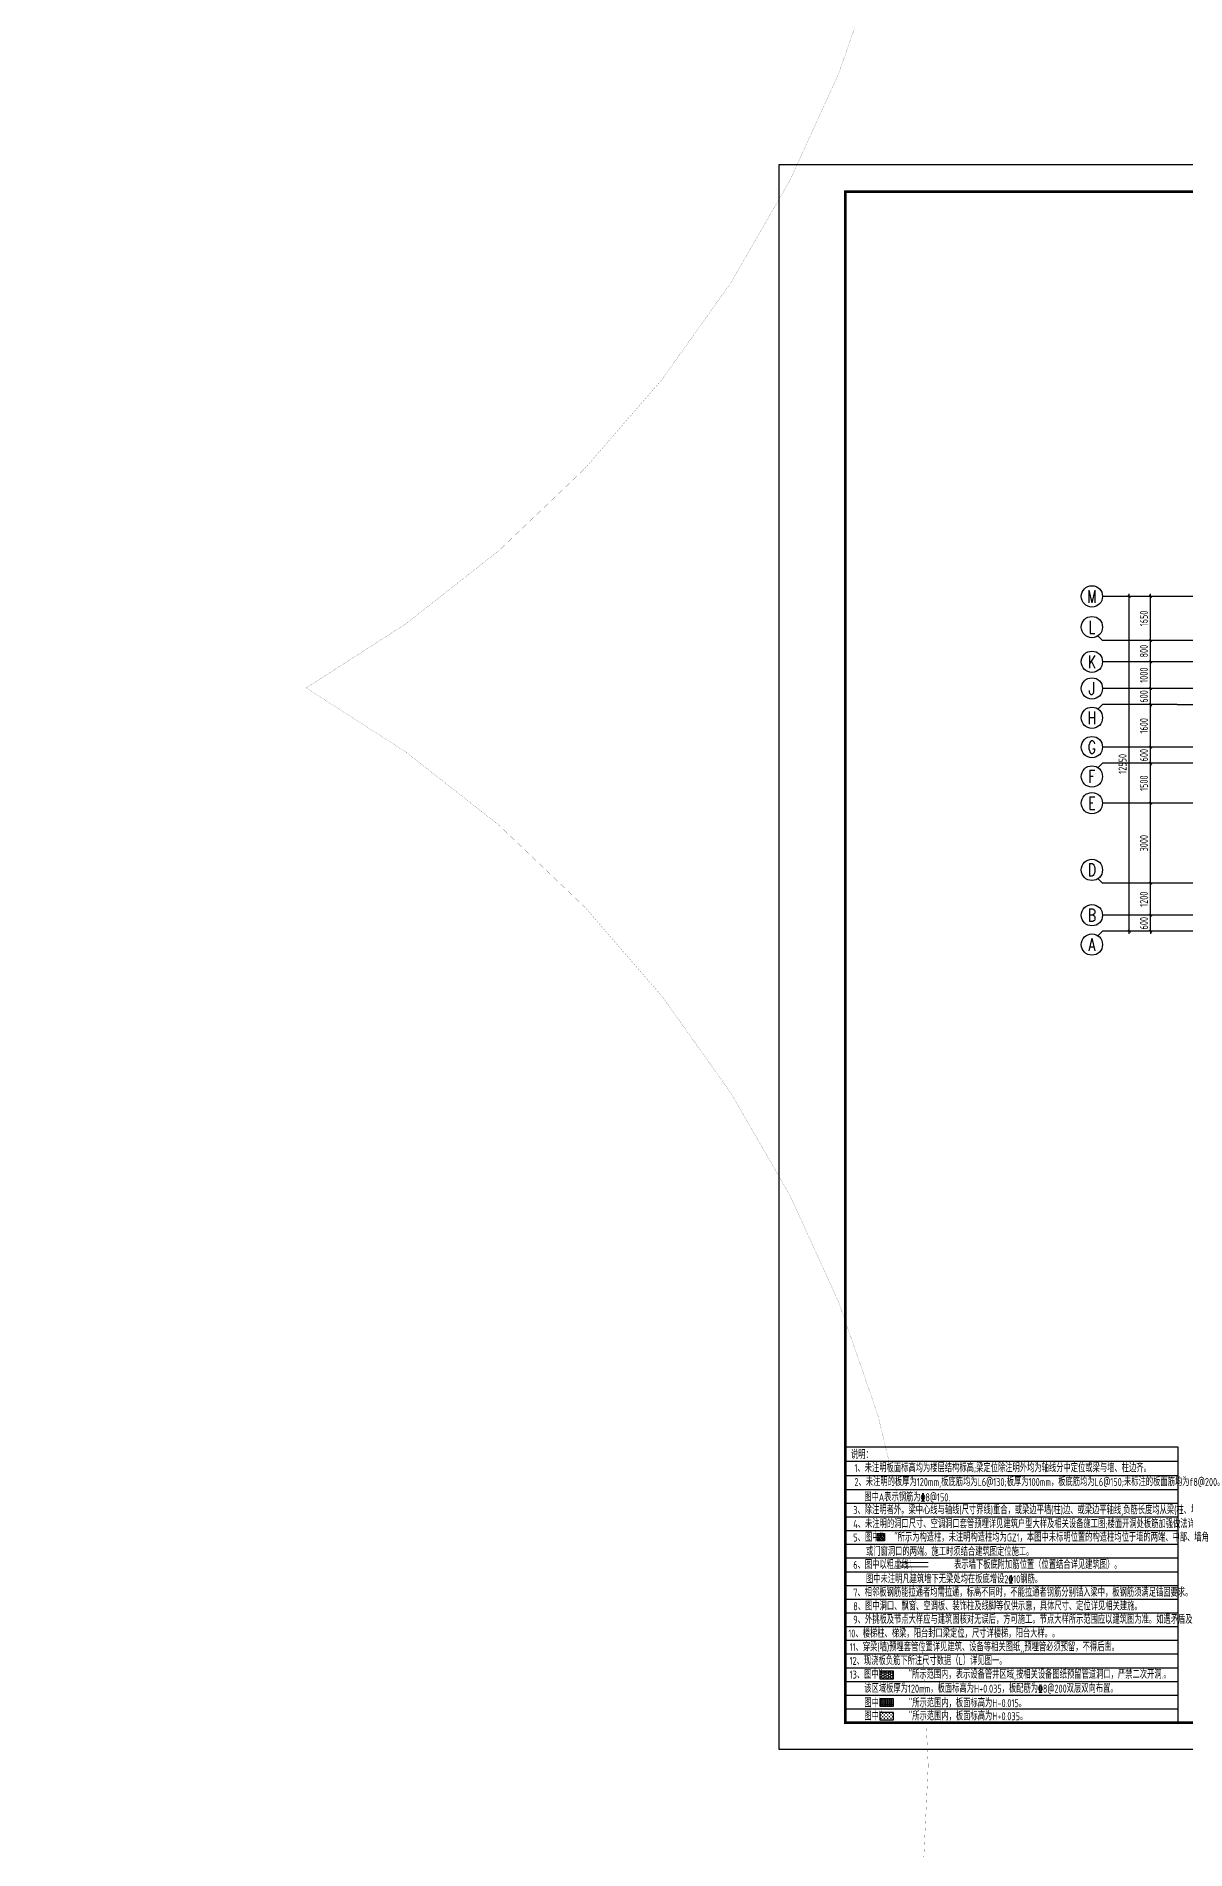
# Model space of a CAD drawing. Extents: x -1712635 to -854203, y -534641 to -21985.
# Drawn here: x -1291457 to -1248353, y -331284 to -263296 of the extents above; entities that cross this region are included whole.
import ezdxf
from ezdxf.enums import TextEntityAlignment as Align

# ---------------------------------------------------------------- set-up
doc = ezdxf.new("R2010")
doc.units = 0
doc.header["$LTSCALE"] = 1000
doc.linetypes.add('DASH', pattern=[0.35, 0.25, -0.1])
doc.linetypes.add('DOTE', pattern=[2.42, 2, -0.2, 0.02, -0.2])
doc.layers.get('0').update_dxf_attribs({"linetype": 'CONTINUOUS'})
doc.layers.get('Defpoints').update_dxf_attribs({"linetype": 'CONTINUOUS'})
for name, color, linetype in [('-TK', 7, 'CONTINUOUS'), ('A-AXIS', 1, 'CONTINUOUS'), ('A-DOTE', 10, 'DOTE'), ('AXIS_NUM', 7, 'CONTINUOUS'), ('S-B板填充', 251, 'CONTINUOUS'), ('S-X详图填充', 252, 'CONTINUOUS'), ('S-Y一般标注', 3, 'CONTINUOUS'), ('S-文字', 7, 'CONTINUOUS'), ('S-板正筋', 2, 'CONTINUOUS'), ('S-构造柱', 212, 'CONTINUOUS'), ('S-表格线', 54, 'CONTINUOUS'), ('S-降板填充', 75, 'CONTINUOUS')]:
    doc.layers.add(name, color=color, linetype=linetype)
doc.styles.add('TSSD_Axis', font='complex.shx', dxfattribs={"width": 0.7, "bigfont": 'hztxt.shx'})
doc.styles.add('TSSD_DIMENSION', font='Tssdeng.shx', dxfattribs={"width": 0.7, "bigfont": 'tssdchn.shx'})
doc.styles.add('TSSD_REIN', font='tssdeng.shx', dxfattribs={"width": 0.7, "height": 300, "bigfont": 'tssdchn.shx'})
doc.dimstyles.new('TSSD_100_100', dxfattribs={"dimtxt": 300, "dimasz": 100, "dimexe": 100, "dimexo": 250, "dimgap": 100, "dimtad": 1, "dimdec": 0, "dimzin": 0, "dimdsep": 46, "dimtxsty": 'TSSD_DIMENSION', "dimblk": 'ARCHTICK', "dimcen": 0, "dimdle": 100, "dimclrt": 7, "dimadec": 0, "dimazin": 0, "dimtfac": 1, "dimtdec": 0, "dimtix": 1, "dimtmove": 2, "dimatfit": 3, "dimldrblk": 'ARCHTICK', "dimfxl": 0, "dimtolj": 1, "dimtzin": 0, "dimarcsym": 0})

# ---------------------------------------------------------------- blocks, each defined once
blk = doc.blocks.new('ts_axno')
at = {"color": 0, "linetype": 'ByBlock', "lineweight": -2}
blk.add_circle((0, 0), 0.5, dxfattribs=at)
at = {"color": 0, "linetype": 'ByBlock', "lineweight": -2, "style": 'TSSD_Axis', "width": 0.7}
blk.add_attdef('A', text='', height=0.6, dxfattribs=at).set_placement((0, 0), align=Align.MIDDLE_CENTER)
blk = doc.blocks.new('_ArchTick')
at = {"color": 0, "const_width": 0.35}
blk.add_lwpolyline([(-0.5, -0.5), (0.5, 0.5)], dxfattribs=at)
blk = doc.blocks.new('*D140')
at = {"layer": 'Defpoints', "color": 0}
for p in [(2600, 5200), (3600, 5200), (3600, 4600)]:
    blk.add_point(p, dxfattribs=at)
at = {"layer": 'S-Y一般标注', "color": 0, "lineweight": -2}
for p, q in [((3350, 5200), (2500, 5200)), ((2600, 5200), (2600, 5300)), ((2600, 4600), (2600, 5200)), ((3350, 4600), (2500, 4600)), ((2600, 4600), (2600, 4500))]:
    blk.add_line(p, q, dxfattribs=at)
at = {"layer": 'S-Y一般标注', "color": 0, "lineweight": -2, "xscale": 100, "yscale": 100, "zscale": 100}
for p, rotation in [((2600, 5200), 270), ((2600, 4600), 90)]:
    blk.add_blockref('_ArchTick', p, dxfattribs=dict(at, rotation=rotation))
at = {"layer": 'S-Y一般标注', "color": 7, "insert": (2350, 4900), "char_height": 300, "attachment_point": 5, "rotation": 90, "style": 'TSSD_DIMENSION'}
blk.add_mtext('\\A1;600', dxfattribs=at)
blk = doc.blocks.new('*D141')
at = {"layer": 'Defpoints', "color": 0}
for p in [(2600, 10900), (3600, 10900), (3600, 9400)]:
    blk.add_point(p, dxfattribs=at)
at = {"layer": 'S-Y一般标注', "color": 0, "lineweight": -2}
for p, q in [((3350, 10900), (2500, 10900)), ((2600, 9300), (2600, 11000)), ((3350, 9400), (2500, 9400))]:
    blk.add_line(p, q, dxfattribs=at)
at = {"layer": 'S-Y一般标注', "color": 0, "lineweight": -2, "xscale": 100, "yscale": 100, "zscale": 100}
for p, rotation in [((2600, 10900), 90), ((2600, 9400), 270)]:
    blk.add_blockref('_ArchTick', p, dxfattribs=dict(at, rotation=rotation))
at = {"layer": 'S-Y一般标注', "color": 7, "insert": (2350, 10150), "char_height": 300, "attachment_point": 5, "rotation": 90, "style": 'TSSD_DIMENSION'}
blk.add_mtext('\\A1;1500', dxfattribs=at)
blk = doc.blocks.new('*D142')
at = {"layer": 'Defpoints', "color": 0}
for p in [(2600, 11500), (3600, 11500), (3600, 10900)]:
    blk.add_point(p, dxfattribs=at)
at = {"layer": 'S-Y一般标注', "color": 0, "lineweight": -2}
for p, q in [((2600, 11500), (2600, 11600)), ((3350, 11500), (2500, 11500)), ((3350, 10900), (2500, 10900)), ((2600, 10900), (2600, 11500)), ((2600, 10900), (2600, 10800))]:
    blk.add_line(p, q, dxfattribs=at)
at = {"layer": 'S-Y一般标注', "color": 0, "lineweight": -2, "xscale": 100, "yscale": 100, "zscale": 100}
for p, rotation in [((2600, 11500), 270), ((2600, 10900), 90)]:
    blk.add_blockref('_ArchTick', p, dxfattribs=dict(at, rotation=rotation))
at = {"layer": 'S-Y一般标注', "color": 7, "insert": (2350, 11200), "char_height": 300, "attachment_point": 5, "rotation": 90, "style": 'TSSD_DIMENSION'}
blk.add_mtext('\\A1;600', dxfattribs=at)
blk = doc.blocks.new('*D143')
at = {"layer": 'Defpoints', "color": 0}
for p in [(2600, 13100), (3600, 13100), (3600, 11500)]:
    blk.add_point(p, dxfattribs=at)
at = {"layer": 'S-Y一般标注', "color": 0, "lineweight": -2}
for p, q in [((3350, 13100), (2500, 13100)), ((2600, 11400), (2600, 13200)), ((3350, 11500), (2500, 11500))]:
    blk.add_line(p, q, dxfattribs=at)
at = {"layer": 'S-Y一般标注', "color": 0, "lineweight": -2, "xscale": 100, "yscale": 100, "zscale": 100}
for p, rotation in [((2600, 13100), 90), ((2600, 11500), 270)]:
    blk.add_blockref('_ArchTick', p, dxfattribs=dict(at, rotation=rotation))
at = {"layer": 'S-Y一般标注', "color": 7, "insert": (2350, 12300), "char_height": 300, "attachment_point": 5, "rotation": 90, "style": 'TSSD_DIMENSION'}
blk.add_mtext('\\A1;1600', dxfattribs=at)
blk = doc.blocks.new('*D144')
at = {"layer": 'Defpoints', "color": 0}
for p in [(2600, 13700), (3600, 13700), (3600, 13100)]:
    blk.add_point(p, dxfattribs=at)
at = {"layer": 'S-Y一般标注', "color": 0, "lineweight": -2}
for p, q in [((3350, 13700), (2500, 13700)), ((2600, 13700), (2600, 13800)), ((2600, 13100), (2600, 13700)), ((3350, 13100), (2500, 13100)), ((2600, 13100), (2600, 13000))]:
    blk.add_line(p, q, dxfattribs=at)
at = {"layer": 'S-Y一般标注', "color": 0, "lineweight": -2, "xscale": 100, "yscale": 100, "zscale": 100}
for p, rotation in [((2600, 13700), 270), ((2600, 13100), 90)]:
    blk.add_blockref('_ArchTick', p, dxfattribs=dict(at, rotation=rotation))
at = {"layer": 'S-Y一般标注', "color": 7, "insert": (2350, 13400), "char_height": 300, "attachment_point": 5, "rotation": 90, "style": 'TSSD_DIMENSION'}
blk.add_mtext('\\A1;600', dxfattribs=at)
blk = doc.blocks.new('*D145')
at = {"layer": 'Defpoints', "color": 0}
for p in [(2600, 14700), (3600, 14700), (3600, 13700)]:
    blk.add_point(p, dxfattribs=at)
at = {"layer": 'S-Y一般标注', "color": 0, "lineweight": -2}
for p, q in [((3350, 14700), (2500, 14700)), ((2600, 13600), (2600, 14800)), ((3350, 13700), (2500, 13700))]:
    blk.add_line(p, q, dxfattribs=at)
at = {"layer": 'S-Y一般标注', "color": 0, "lineweight": -2, "xscale": 100, "yscale": 100, "zscale": 100}
for p, rotation in [((2600, 14700), 90), ((2600, 13700), 270)]:
    blk.add_blockref('_ArchTick', p, dxfattribs=dict(at, rotation=rotation))
at = {"layer": 'S-Y一般标注', "color": 7, "insert": (2350, 14200), "char_height": 300, "attachment_point": 5, "rotation": 90, "style": 'TSSD_DIMENSION'}
blk.add_mtext('\\A1;1000', dxfattribs=at)
blk = doc.blocks.new('*D146')
at = {"layer": 'Defpoints', "color": 0}
for p in [(1800, 17150), (3600, 17150), (3600, 4600)]:
    blk.add_point(p, dxfattribs=at)
at = {"layer": 'S-Y一般标注', "color": 0, "lineweight": -2}
for p, q in [((3350, 17150), (1700, 17150)), ((1800, 4500), (1800, 17250)), ((3350, 4600), (1700, 4600))]:
    blk.add_line(p, q, dxfattribs=at)
at = {"layer": 'S-Y一般标注', "color": 0, "lineweight": -2, "xscale": 100, "yscale": 100, "zscale": 100}
for p, rotation in [((1800, 17150), 90), ((1800, 4600), 270)]:
    blk.add_blockref('_ArchTick', p, dxfattribs=dict(at, rotation=rotation))
at = {"layer": 'S-Y一般标注', "color": 7, "insert": (1550, 10875), "char_height": 300, "attachment_point": 5, "rotation": 90, "style": 'TSSD_DIMENSION'}
blk.add_mtext('\\A1;12550', dxfattribs=at)
blk = doc.blocks.new('*D147')
at = {"layer": 'Defpoints', "color": 0}
for p in [(2600, 15500), (3600, 15500), (3600, 14700)]:
    blk.add_point(p, dxfattribs=at)
at = {"layer": 'S-Y一般标注', "color": 0, "lineweight": -2}
for p, q in [((3350, 15500), (2500, 15500)), ((2600, 14600), (2600, 15600)), ((3350, 14700), (2500, 14700))]:
    blk.add_line(p, q, dxfattribs=at)
at = {"layer": 'S-Y一般标注', "color": 0, "lineweight": -2, "xscale": 100, "yscale": 100, "zscale": 100}
for p, rotation in [((2600, 15500), 90), ((2600, 14700), 270)]:
    blk.add_blockref('_ArchTick', p, dxfattribs=dict(at, rotation=rotation))
at = {"layer": 'S-Y一般标注', "color": 7, "insert": (2350, 15100), "char_height": 300, "attachment_point": 5, "rotation": 90, "style": 'TSSD_DIMENSION'}
blk.add_mtext('\\A1;800', dxfattribs=at)
blk = doc.blocks.new('*D148')
at = {"layer": 'Defpoints', "color": 0}
for p in [(2600, 6400), (3600, 6400), (3600, 5200)]:
    blk.add_point(p, dxfattribs=at)
at = {"layer": 'S-Y一般标注', "color": 0, "lineweight": -2}
for p, q in [((3350, 6400), (2500, 6400)), ((2600, 5100), (2600, 6500)), ((3350, 5200), (2500, 5200))]:
    blk.add_line(p, q, dxfattribs=at)
at = {"layer": 'S-Y一般标注', "color": 0, "lineweight": -2, "xscale": 100, "yscale": 100, "zscale": 100}
for p, rotation in [((2600, 6400), 90), ((2600, 5200), 270)]:
    blk.add_blockref('_ArchTick', p, dxfattribs=dict(at, rotation=rotation))
at = {"layer": 'S-Y一般标注', "color": 7, "insert": (2350, 5800), "char_height": 300, "attachment_point": 5, "rotation": 90, "style": 'TSSD_DIMENSION'}
blk.add_mtext('\\A1;1200', dxfattribs=at)
blk = doc.blocks.new('*D149')
at = {"layer": 'Defpoints', "color": 0}
for p in [(2600, 9400), (3600, 9400), (3600, 6400)]:
    blk.add_point(p, dxfattribs=at)
at = {"layer": 'S-Y一般标注', "color": 0, "lineweight": -2}
for p, q in [((3350, 9400), (2500, 9400)), ((2600, 6300), (2600, 9500)), ((3350, 6400), (2500, 6400))]:
    blk.add_line(p, q, dxfattribs=at)
at = {"layer": 'S-Y一般标注', "color": 0, "lineweight": -2, "xscale": 100, "yscale": 100, "zscale": 100}
for p, rotation in [((2600, 9400), 90), ((2600, 6400), 270)]:
    blk.add_blockref('_ArchTick', p, dxfattribs=dict(at, rotation=rotation))
at = {"layer": 'S-Y一般标注', "color": 7, "insert": (2350, 7900), "char_height": 300, "attachment_point": 5, "rotation": 90, "style": 'TSSD_DIMENSION'}
blk.add_mtext('\\A1;3000', dxfattribs=at)
blk = doc.blocks.new('*D178')
at = {"layer": 'Defpoints', "color": 0}
for p in [(2600, 17150), (3600, 17150), (3600, 15500)]:
    blk.add_point(p, dxfattribs=at)
at = {"layer": 'S-Y一般标注', "color": 0, "lineweight": -2}
for p, q in [((3350, 17150), (2500, 17150)), ((2600, 15400), (2600, 17250)), ((3350, 15500), (2500, 15500))]:
    blk.add_line(p, q, dxfattribs=at)
at = {"layer": 'S-Y一般标注', "color": 0, "lineweight": -2, "xscale": 100, "yscale": 100, "zscale": 100}
for p, rotation in [((2600, 17150), 90), ((2600, 15500), 270)]:
    blk.add_blockref('_ArchTick', p, dxfattribs=dict(at, rotation=rotation))
at = {"layer": 'S-Y一般标注', "color": 7, "insert": (2350, 16325), "char_height": 300, "attachment_point": 5, "rotation": 90, "style": 'TSSD_DIMENSION'}
blk.add_mtext('\\A1;1650', dxfattribs=at)
blk = doc.blocks.new('A1')
blk.add_lwpolyline([(0, 59400), (0, 0), (84100, 0), (84100, 59400)], close=True)
at = {"const_width": 100}
blk.add_lwpolyline([(2500, 58400), (2500, 1000), (83100, 1000), (83100, 58400)], close=True, dxfattribs=at)
blk = doc.blocks.new('20210726.16395156')
at = {"layer": 'A-AXIS'}
for p, q in [((3600, 17150), (800, 17150)), ((800, 15500), (628.4, 15671.7)), ((3600, 15500), (800, 15500)), ((3600, 14700), (800, 14700)), ((3600, 13700), (800, 13700)), ((800, 13100.3), (628.4, 12928.7)), ((3600, 13100.3), (800, 13100.3)), ((800, 10900), (628.4, 10728.4)), ((3600, 11500), (800, 11500)), ((3600, 10900), (800, 10900)), ((3600, 9400), (800, 9400)), ((800, 6400), (628.4, 6571.7)), ((3600, 6400), (800, 6400)), ((3600, 5200), (800, 5200)), ((800, 4600), (628.4, 4428.4)), ((3600, 4600), (800, 4600))]:
    blk.add_line(p, q, dxfattribs=at)
at = {"layer": 'A-DOTE'}
for p, q in [((55600, 17150), (3600, 17150)), ((55600, 15500), (3600, 15500)), ((55600, 14700), (3600, 14700)), ((55600, 13700), (3600, 13700)), ((3600, 13100.3), (55600, 13100.3)), ((55600, 11500), (3600, 11500)), ((55600, 10900), (3600, 10900)), ((55600, 9400), (3600, 9400)), ((55600, 6400), (3600, 6400)), ((55600, 5200), (3600, 5200)), ((55600, 4600), (3600, 4600))]:
    blk.add_line(p, q, dxfattribs=at)
at = {"layer": 'A-AXIS'}
ref = blk.add_blockref('ts_axno', (400, 17150), dxfattribs=dict(at, xscale=800, yscale=800, zscale=800))
ref.add_attrib('G', 'M', dxfattribs={"layer": 'AXIS_NUM', "height": 480, "style": 'TSSD_Axis', "width": 0.7}).set_placement((400, 17150), align=Align.MIDDLE_CENTER)
ref = blk.add_blockref('ts_axno', (400, 16000), dxfattribs=dict(at, xscale=800, yscale=800, zscale=800))
ref.add_attrib('G', 'L', dxfattribs={"layer": 'AXIS_NUM', "height": 480, "style": 'TSSD_Axis', "width": 0.7}).set_placement((400, 16000), align=Align.MIDDLE_CENTER)
ref = blk.add_blockref('ts_axno', (400, 14700), dxfattribs=dict(at, xscale=800, yscale=800, zscale=800))
ref.add_attrib('G', 'K', dxfattribs={"layer": 'AXIS_NUM', "height": 480, "style": 'TSSD_Axis', "width": 0.7}).set_placement((400, 14700), align=Align.MIDDLE_CENTER)
ref = blk.add_blockref('ts_axno', (400, 13700), dxfattribs=dict(at, xscale=800, yscale=800, zscale=800))
ref.add_attrib('G', 'J', dxfattribs={"layer": 'AXIS_NUM', "height": 480, "style": 'TSSD_Axis', "width": 0.7}).set_placement((400, 13700), align=Align.MIDDLE_CENTER)
ref = blk.add_blockref('ts_axno', (400, 12600.3), dxfattribs=dict(at, xscale=800, yscale=800, zscale=800))
ref.add_attrib('C', 'H', dxfattribs={"layer": 'AXIS_NUM', "height": 480, "style": 'TSSD_Axis', "width": 0.7}).set_placement((400, 12600.3), align=Align.MIDDLE_CENTER)
ref = blk.add_blockref('ts_axno', (400, 11500), dxfattribs=dict(at, xscale=800, yscale=800, zscale=800))
ref.add_attrib('D', 'G', dxfattribs={"layer": 'AXIS_NUM', "height": 480, "style": 'TSSD_Axis', "width": 0.7}).set_placement((400, 11500), align=Align.MIDDLE_CENTER)
ref = blk.add_blockref('ts_axno', (400, 10400), dxfattribs=dict(at, xscale=800, yscale=800, zscale=800))
ref.add_attrib('C', 'F', dxfattribs={"layer": 'AXIS_NUM', "height": 480, "style": 'TSSD_Axis', "width": 0.7}).set_placement((400, 10400), align=Align.MIDDLE_CENTER)
ref = blk.add_blockref('ts_axno', (400, 9400), dxfattribs=dict(at, xscale=800, yscale=800, zscale=800))
ref.add_attrib('B', 'E', dxfattribs={"layer": 'AXIS_NUM', "height": 480, "style": 'TSSD_Axis', "width": 0.7}).set_placement((400, 9400), align=Align.MIDDLE_CENTER)
ref = blk.add_blockref('ts_axno', (400, 6900), dxfattribs=dict(at, xscale=800, yscale=800, zscale=800, rotation=180))
ref.add_attrib('C', 'D', dxfattribs={"layer": 'AXIS_NUM', "height": 480, "style": 'TSSD_Axis', "width": 0.7}).set_placement((400, 6900), align=Align.MIDDLE_CENTER)
ref = blk.add_blockref('ts_axno', (400, 5200), dxfattribs=dict(at, xscale=800, yscale=800, zscale=800))
ref.add_attrib('A', 'B', dxfattribs={"layer": 'AXIS_NUM', "height": 480, "style": 'TSSD_Axis', "width": 0.7}).set_placement((400, 5200), align=Align.MIDDLE_CENTER)
ref = blk.add_blockref('ts_axno', (400, 4100), dxfattribs=dict(at, xscale=800, yscale=800, zscale=800))
ref.add_attrib('F', 'A', dxfattribs={"layer": 'AXIS_NUM', "height": 480, "style": 'TSSD_Axis', "width": 0.7}).set_placement((400, 4100), align=Align.MIDDLE_CENTER)
at = {"layer": 'S-Y一般标注'}
for base, p1, p2, picture, middle in [((1800, 17150), (3600, 4600), (3600, 17150), '*D146', (1550, 10875)), ((2600, 17150), (3600, 15500), (3600, 17150), '*D178', (2350, 16325)), ((2600, 15500), (3600, 14700), (3600, 15500), '*D147', (2350, 15100)), ((2600, 14700), (3600, 13700), (3600, 14700), '*D145', (2350, 14200)), ((2600, 13700), (3600, 13100.3), (3600, 13700), '*D144', (2350, 13400.2)), ((2600, 13100.3), (3600, 11500), (3600, 13100.3), '*D143', (2350, 12300.2)), ((2600, 11500), (3600, 10900), (3600, 11500), '*D142', (2350, 11200)), ((2600, 10900), (3600, 9400), (3600, 10900), '*D141', (2350, 10150)), ((2600, 9400), (3600, 6400), (3600, 9400), '*D149', (2350, 7900)), ((2600, 6400), (3600, 5200), (3600, 6400), '*D148', (2350, 5800)), ((2600, 5200), (3600, 4600), (3600, 5200), '*D140', (2350, 4900))]:
    dim = blk.add_linear_dim(base=base, p1=p1, p2=p2, angle=90, dimstyle='TSSD_100_100', dxfattribs=at)
    dim.commit()
    dim.dimension.update_dxf_attribs({"geometry": picture, "text_midpoint": middle})

msp = doc.modelspace()

# ---------------------------------------------------------------- hatches: boundary and pattern name
at = {"layer": 'S-B板填充'}
h = msp.add_hatch(dxfattribs=at)
h.set_pattern_fill('ANGLE', color=252, scale=10, style=0)
h.set_pattern_definition([(0, (-1174516.26, -521491.3), (0, 69.85), [50.8, -19.05]), (90, (-1174516.26, -521491.3), (-69.85, 4e-15), [50.8, -19.05])])
h.paths.add_polyline_path([(-1259827.1, -325899.65), (-1259316, -325899.65), (-1259316, -325620.87), (-1259827.1, -325620.87)])
h = msp.add_hatch(dxfattribs=at)
h.set_pattern_fill('CROSS', color=252, scale=10, style=0)
h.set_pattern_definition([(0, (-1174516.257, -521491.303), (63.5, 63.5), [31.75, -95.25]), (90, (-1174500.38, -521507.18), (-63.5, 63.5), [31.75, -95.25])])
h.paths.add_polyline_path([(-1259827.1, -326413.94), (-1259316, -326413.94), (-1259316, -326135.16), (-1259827.1, -326135.16)])
at = {"layer": 'S-构造柱'}
h = msp.add_hatch(dxfattribs=at)
h.set_pattern_fill('ARMORED', color=256, scale=12.857143, style=0)
h.set_pattern_definition([(50, (-3113191.17, -451051.46), (92.2191663, -8.0681316), [9.642857, -106.0714286]), (355, (-3113191.17, -451051.46), (-17.839457, 96.710417), [7.7142857, -84.857143]), (100.4514, (-3113183.49, -451052.13), (74.3797776, 88.642227), [8.1951673, -90.146843]), (46.1842, (-3113191.17, -451025.74), (137.216706, -21.281016), [14.464286, -159.107143]), (96.6356, (-3113179.74, -451027.52), (120.170919, 125.243726), [12.292751, -135.220243]), (351.1842, (-3113191.17, -451025.74), (120.170822, 125.24382), [11.571429, -127.285714]), (21, (-3113178.314, -451032.17), (76.7451924, -51.765286), [9.642857, -106.0714286]), (326, (-3113178.31, -451032.17), (31.2834, 93.233577), [7.7142857, -84.857143]), (71.4514, (-3113171.92, -451036.49), (108.0286237, 41.4682067), [8.1951673, -90.146843]), (37.5, (-3113191.17, -451051.46), (1.56340997, 42.80063835), [0, -83.8285714, 0, -86.1428571, 0, -85.1785714]), (7.5, (-3113191.17, -451051.46), (33.8232262, 50.7100772), [0, -49.1142857, 0, -81.9, 0, -32.4642857]), (327.5, (-3113219.843, -451051.46), (68.6343132, -2.8999121), [0, -32.1428571, 0, -100.2857143, 0, -133.0714286]), (317.5, (-3113232.7, -451051.46), (74.981079, 12.8706406), [0, -41.7857143, 0, -66.6, 0, -94.5]), (45, (-3113191.17, -451051.46), (-45.4568645, 45.4568645), [])])
h.paths.add_polyline_path([(-1259922.59, -319428.93), (-1259648.3, -319428.93), (-1259648.3, -319703.21), (-1259922.59, -319703.21)])
at = {"layer": 'S-降板填充', "linetype": 'ByBlock'}
h = msp.add_hatch(dxfattribs=at)
h.set_pattern_fill('HONEY', color=8, scale=17.142857, style=0)
h.set_pattern_definition([(0, (-4072412.193, -392581.35), (81.6428571, 47.1365143), [54.4285714, -108.8571429]), (120, (-4072412.193, -392581.35), (-81.6428474, 47.1365312), [54.4285714, -108.8571429]), (60, (-4072412.193, -392581.35), (9.75e-06, 94.2730455), [-108.8571429, 54.4285714])])
h.paths.add_polyline_path([(-1259827.1, -324871.08), (-1259316, -324871.08), (-1259316, -324592.3), (-1259827.1, -324592.3)])

# ---------------------------------------------------------------- linework, layer by layer
at = {"layer": 'S-X详图填充', "color": 2, "const_width": 5}
msp.add_lwpolyline([(-1685356.54, -45313.6, -0.57735027), (-1604552.52, -45313.6, -0.57735027), (-1523748.51, -45313.6, -0.57735027), (-1442944.49, -45313.6, -0.57735027), (-1362140.48, -45313.6, -0.57735027), (-1281336.46, -45313.6, -0.57735027), (-1281336.46, -126117.61, -0.57735027), (-1281336.46, -206921.63, -0.57735027), (-1281336.46, -287725.64, -0.57735027), (-1281336.46, -368529.66, -0.57735027), (-1281336.46, -449333.67, -0.57735027), (-1362140.48, -449333.67, -0.57735027), (-1442944.49, -449333.67, -0.57735027), (-1523748.51, -449333.67, -0.57735027), (-1604552.52, -449333.67, -0.57735027), (-1685356.54, -449333.67, -0.57735027), (-1685356.54, -368529.66, -0.57735027), (-1685356.54, -287725.64, -0.57735027), (-1685356.54, -206921.63, -0.57735027), (-1685356.54, -126117.61, -0.57735027), (-1685356.54, -45313.6, -0.57735027), (-1685356.54, -45313.6, -0.57735027)], format="xyb", dxfattribs=at)
at = {"layer": 'S-板正筋', "linetype": 'DASH', "const_width": 42.86}
for points in [[(-1259071.04, -320517.2), (-1259071.04, -320517.2), (-1258000.53, -320517.18), (-1258000.53, -320517.18)], [(-1259071.04, -320675.26), (-1259071.04, -320675.26), (-1258000.53, -320675.24), (-1258000.53, -320675.24)]]:
    msp.add_lwpolyline(points, dxfattribs=at)
at = {"layer": 'S-构造柱'}
msp.add_lwpolyline([(-1259922.59, -319428.93), (-1259648.3, -319428.93), (-1259648.3, -319703.21), (-1259922.59, -319703.21), (-1259922.59, -319428.93)], dxfattribs=at)
at = {"layer": 'S-表格线'}
for p, q in [((-1261115.11, -326516.72), (-1261115.11, -316191.49)), ((-1248633.63, -316191.49), (-1261115.11, -316191.49)), ((-1248633.63, -316725.53), (-1261115.11, -316725.53)), ((-1261115.11, -325507.9), (-1261115.11, -316725.53)), ((-1248633.63, -326516.72), (-1248633.63, -316191.49)), ((-1261115.11, -317259.57), (-1248633.63, -317259.57)), ((-1261115.11, -317773.86), (-1248633.63, -317773.86)), ((-1261115.11, -318288.15), (-1248633.63, -318288.15)), ((-1261115.11, -318288.15), (-1248633.63, -318288.15)), ((-1261115.11, -318802.43), (-1248633.63, -318802.43)), ((-1261115.11, -319316.72), (-1248633.63, -319316.72)), ((-1261115.11, -319831), (-1248633.63, -319831)), ((-1261115.11, -320345.29), (-1248633.63, -320345.29)), ((-1261115.11, -320859.57), (-1248633.63, -320859.57)), ((-1261115.11, -321373.86), (-1248633.63, -321373.86)), ((-1261115.11, -321888.15), (-1248633.63, -321888.15)), ((-1261115.11, -322402.43), (-1248633.63, -322402.43)), ((-1261115.11, -322916.72), (-1248633.63, -322916.72)), ((-1261115.11, -323431), (-1248633.63, -323431)), ((-1261115.11, -323945.29), (-1248633.63, -323945.29)), ((-1261115.11, -324459.57), (-1248633.63, -324459.57)), ((-1261115.11, -324973.86), (-1248633.63, -324973.86)), ((-1261115.11, -325488.15), (-1248633.63, -325488.15)), ((-1261115.11, -326002.43), (-1248633.63, -326002.43)), ((-1261115.11, -326002.43), (-1248633.63, -326002.43)), ((-1261115.11, -326516.72), (-1248633.63, -326516.72))]:
    msp.add_line(p, q, dxfattribs=at)
at = {"layer": 'S-降板填充'}
for points in [[(-1259827.1, -324871.08), (-1259316, -324871.08), (-1259316, -324592.3), (-1259827.1, -324592.3)], [(-1259827.1, -325899.65), (-1259316, -325899.65), (-1259316, -325620.87), (-1259827.1, -325620.87)], [(-1259827.1, -326413.94), (-1259316, -326413.94), (-1259316, -326135.16), (-1259827.1, -326135.16)]]:
    msp.add_lwpolyline(points, close=True, dxfattribs=at)

# ---------------------------------------------------------------- block references
at = {"layer": '-TK'}
msp.add_blockref('A1', (-1263615.11, -327516.72), dxfattribs=at)
at = {"layer": 'A-DOTE'}
msp.add_blockref('20210726.16395156', (-1252272.82, -301447.48), dxfattribs=at)

# ---------------------------------------------------------------- texts
at = {"layer": 'S-文字', "style": 'TSSD_REIN', "width": 0.7}
for s, p in [('说明：', (-1260907.26, -316628.78)), ('1、未注明板面标高均为楼层结构标高;梁定位除注明外均为轴线分中定位或梁与墙、柱边齐。', (-1260776.87, -317125.03)), ('3、除注明者外，梁中心线与轴线(尺寸界线)重合，或梁边平墙(柱)边、或梁边平轴线,负筋长度均从梁(柱、墙)边起算。', (-1260820.06, -318702.25)), ('4、未注明的洞口尺寸、空调洞口套管预埋详见建筑户型大样及相关设备施工图;楼面开洞处板筋加强做法详见结构设计总说明。', (-1260820.06, -319222.25)), ('5、图中"   "所示为构造柱，未注明构造柱均为GZ1，本图中未标明位置的构造柱均位于墙的两端、中部、墙角', (-1260820.06, -319728.51)), ('或门窗洞口的两端。施工时须结合建筑图定位施工。', (-1260343.61, -320263.49)), ('6、图中以粗虚线            表示墙下板底附加筋位置（位置结合详见建筑图）。', (-1260820.06, -320753.1)), ('7、相邻板钢筋能拉通者均需拉通，标高不同时，不能拉通者钢筋分别锚入梁中，板钢筋须满足锚固要求。', (-1260820.06, -321792.39)), ('图中未注明凡建筑墙下无梁处均在板底增设2%%13210钢筋。', (-1260343.61, -321292.07)), ('8、图中洞口、飘窗、空调板、装饰柱及线脚等仅供示意，具体尺寸、定位详见相关建施。', (-1260820.06, -322306.68)), ('9、外挑板及节点大样应与建筑图核对无误后，方可施工。节点大样所示范围应以建筑图为准。如遇矛盾及时与设计单位联系解决。', (-1260820.06, -322809.14)), ('10、楼梯柱、梯梁，阳台封口梁定位，尺寸详楼梯，阳台大样。。', (-1261004.29, -323327.98)), ('11、穿梁(墙)预埋套管位置详见建筑、设备等相关图纸,,预埋管必须预留，不得后凿。', (-1260956.8, -323838.29)), ('12、现浇板负筋下所注尺寸数据（L）详见图一。', (-1260956.8, -324352.58)), ('13、图中"       "所示范围内，表示设备管井区域,按相关设备图纸预留管道洞口，严禁二次开洞.。', (-1260956.8, -324866.86)), ('图中"       "所示范围内，板面标高为H-0.015。', (-1260408.69, -325939.38)), ('图中"       "所示范围内，板面标高为H+0.035。', (-1260408.69, -326429.12))]:
    msp.add_text(s, height=300, dxfattribs=at).set_placement(p)
at = {"layer": 'S-文字', "color": 1, "style": 'TSSD_REIN', "width": 0.7}
for s, p in [('2、未注明的板厚为120mm,板底筋均为L6@130;板厚为100mm，板底筋均为L6@150;未标注的板面筋均为f8@200。', (-1260776.87, -317646.84)), ('图中A表示钢筋为%%1328@150.', (-1260407.72, -318222.03)), ('该区域板厚为120mm，板面标高为H+0.035，板配筋为%%1328@200双层双向布置。', (-1260408.69, -325394.62))]:
    msp.add_text(s, height=300, dxfattribs=at).set_placement(p)

doc.saveas('drawing.dxf')
